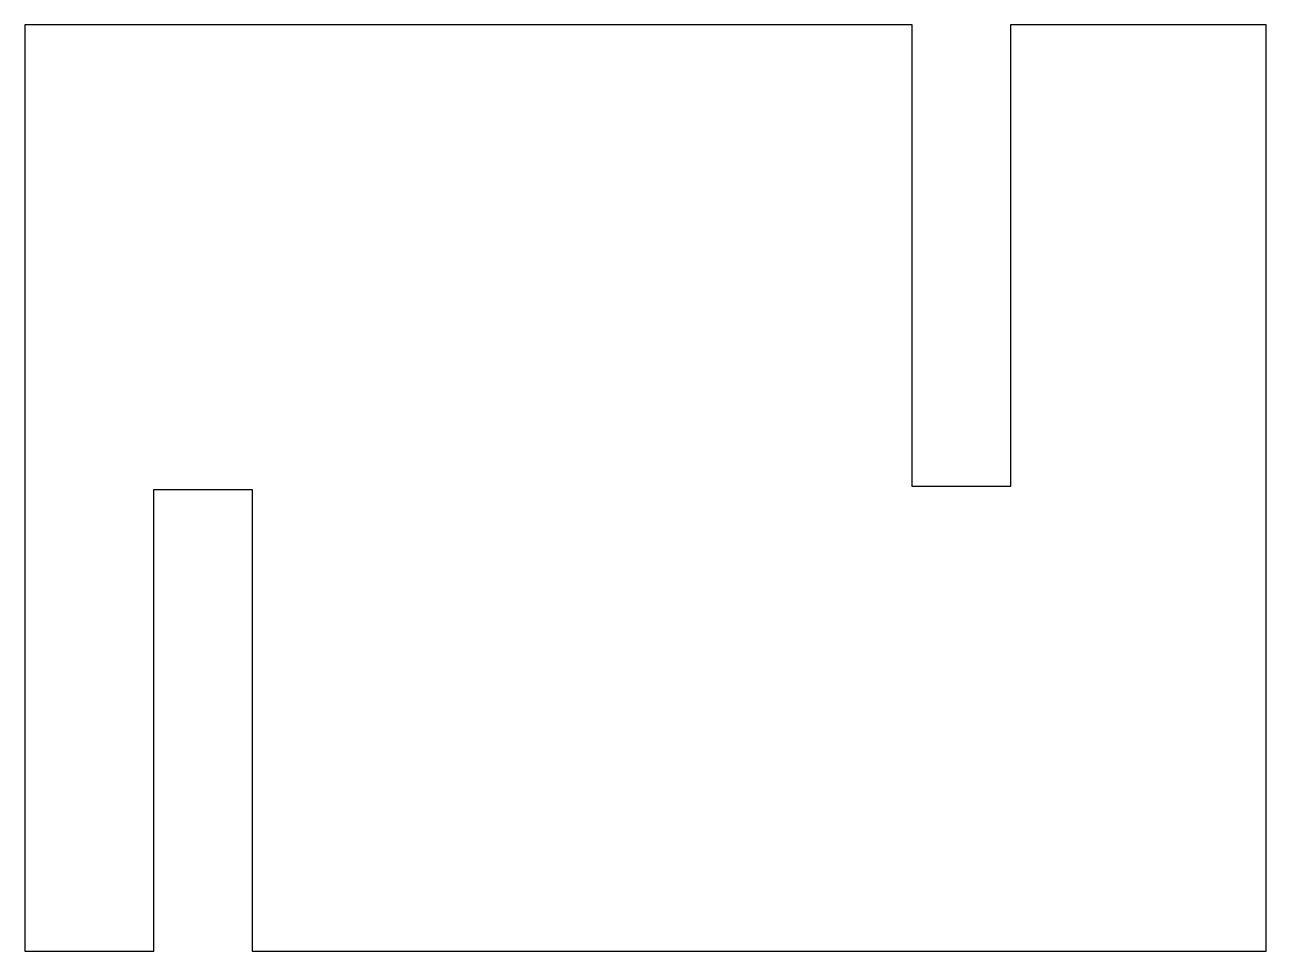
# Model space of a CAD drawing. Header units: millimetres. Extents: x -24.6 to 24.6, y -18.3 to 18.3.
import ezdxf

# ---------------------------------------------------------------- set-up
doc = ezdxf.new("R2010")
doc.units = ezdxf.units.MM
doc.layers.add('PERIMETER', color=5, linetype='CONTINUOUS')

msp = doc.modelspace()

# ---------------------------------------------------------------- linework, layer by layer
at = {"layer": 'PERIMETER'}
for p, q in [((10.555, 18.317), (-24.555, 18.317)), ((-24.555, 18.317), (-24.555, -18.317)), ((10.555, 0.055), (10.555, 18.317)), ((24.555, 18.317), (14.445, 18.317)), ((14.445, 18.317), (14.445, 0.055)), ((24.555, -18.317), (24.555, 18.317)), ((14.445, 0.055), (10.555, 0.055)), ((-19.445, -18.317), (-19.445, -0.055)), ((-19.445, -0.055), (-15.555, -0.055)), ((-15.555, -0.055), (-15.555, -18.317)), ((-24.555, -18.317), (-19.445, -18.317)), ((-15.555, -18.317), (24.555, -18.317))]:
    msp.add_line(p, q, dxfattribs=at)

doc.saveas('drawing.dxf')
